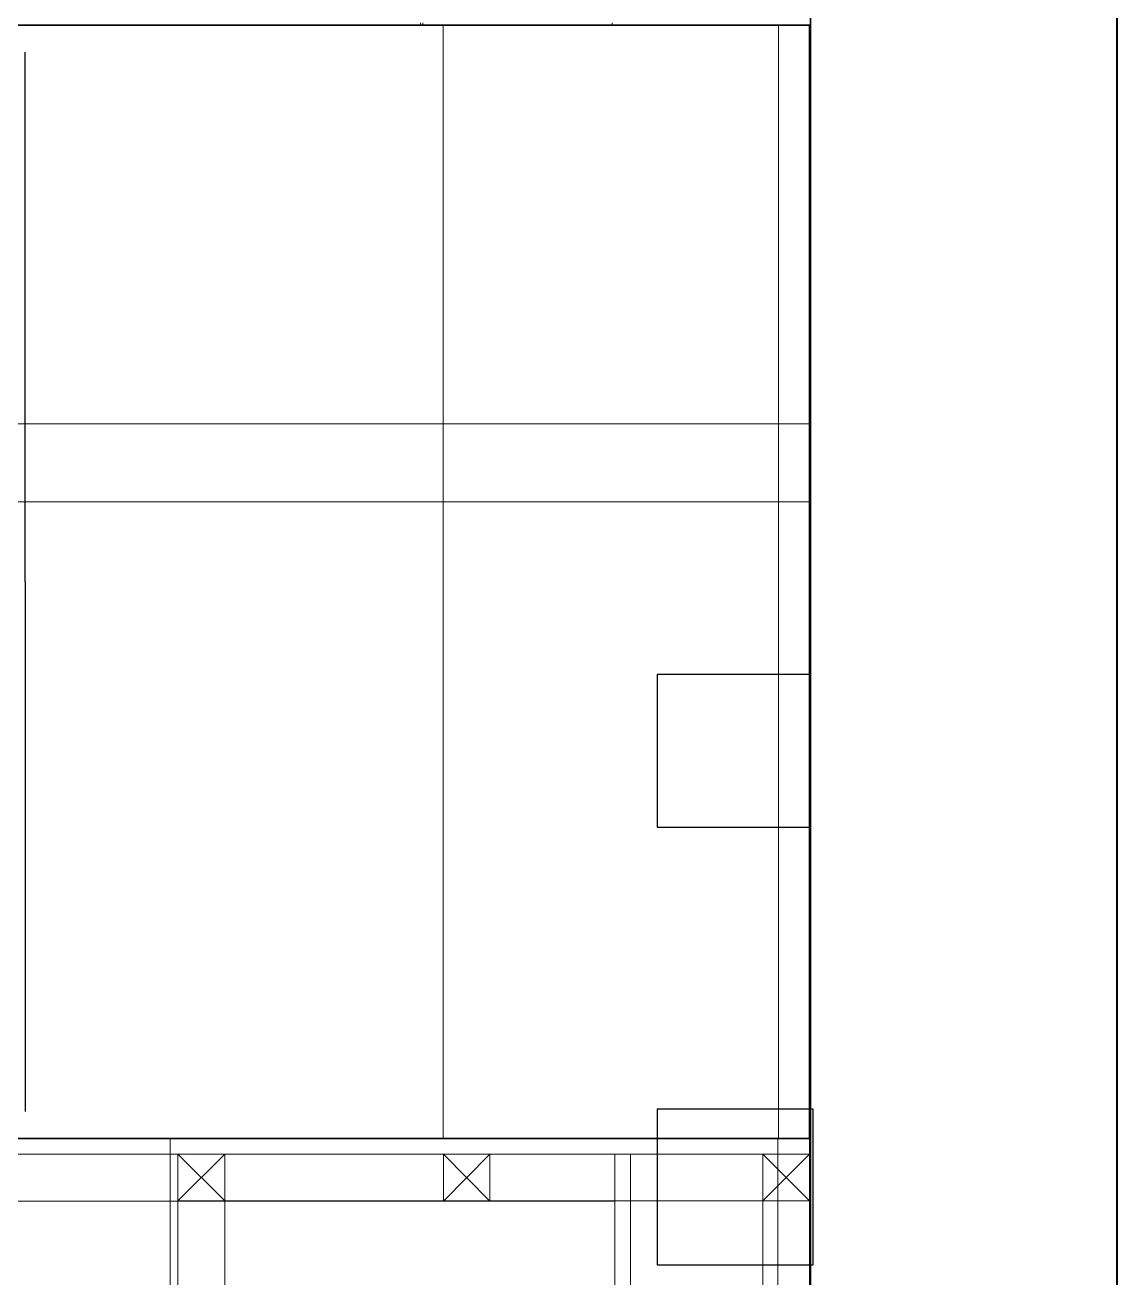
# Model space of a CAD drawing. Header units: millimetres. Extents: x -159872 to 386485, y -250577 to 158966.
# Drawn here: x 159125 to 159825, y 9533 to 10336 of the extents above; entities that cross this region are included whole.
import ezdxf

# ---------------------------------------------------------------- set-up
doc = ezdxf.new("R2010")
doc.units = ezdxf.units.MM
doc.layers.get('0').update_dxf_attribs({"lineweight": 25})
for name, color, linetype, lineweight in [('LDS-equipment-kitchen equipment', 3, 'Continuous', 13), ('LDS-struct-extg-walls', 1, 'Continuous', 40), ('LDS-struct-new-walls', 6, 'Continuous', 35), ('SYMBOLS ELECTRIC', 6, 'Continuous', 13)]:
    doc.layers.add(name, color=color, linetype=linetype, lineweight=lineweight)

# ---------------------------------------------------------------- blocks, each defined once
blk = doc.blocks.new('Group-346')
at = {"layer": 'LDS-equipment-kitchen equipment'}
for points in [[(98954.63, 46079.75, 0), (98954.63, 44679.75, 0), (98544.63, 44679.75, 0), (98544.63, 46079.75, 0), (98954.63, 46079.75, 0)], [(98549.63, 46039.75, 0), (98549.63, 46069.75, 0), (98954.63, 46069.75, 0), (98954.63, 46039.75, 0), (98549.63, 46039.75, 0)], [(98549.63, 46039.75, 0), (98579.63, 46069.75, 0)], [(98579.63, 46039.75, 0), (98549.63, 46069.75, 0)], [(98549.63, 46069.75, 0), (98549.63, 46039.75, 0), (98579.63, 46039.75, 0), (98579.63, 46069.75, 0), (98549.63, 46069.75, 0)], [(98924.63, 46039.75, 0), (98954.63, 46069.75, 0)], [(98954.63, 46039.75, 0), (98924.63, 46069.75, 0)], [(98924.63, 46069.75, 0), (98924.63, 46039.75, 0), (98954.63, 46039.75, 0), (98954.63, 46069.75, 0), (98924.63, 46069.75, 0)], [(98549.63, 46039.75, 0), (98579.63, 46039.75, 0), (98579.63, 45463.25, 0), (98549.63, 45463.25, 0), (98549.63, 46039.75, 0)], [(98924.63, 46039.75, 0), (98954.63, 46039.75, 0), (98954.63, 45463.25, 0), (98924.63, 45463.25, 0), (98924.63, 46039.75, 0)]]:
    blk.add_polyline3d(points, dxfattribs=at)
blk = doc.blocks.new('A$C41f9af21')
at = {"lineweight": 25, "transparency": 33554687}
for points in [[(1000.03, 714, 0), (0, 714, 0)], [(469, 714, 0), (1000.03, 714, 0)], [(1000.03, 0, 0), (1000.03, 714, 0)], [(1000.03, 714, 0), (1000.03, 0, 0)], [(1000.03, 714, 0), (1000.03, 714, 0)], [(497, 526.8, 0), (497, 696.61, 0)], [(497, 357, 0), (497, 526.8, 0)], [(497, 357, 0), (497, 187.2, 0)], [(497, 187.2, 0), (497, 17.39, 0)], [(0, 0, 0), (1000.03, 0, 0)], [(1000.03, 0, 0), (469, 0, 0)]]:
    blk.add_polyline3d(points, dxfattribs=at)
at = {"transparency": 33554687}
for points in [[(765, 0, 0), (765, 714, 0)], [(980, 0, 0), (980, 714, 0)]]:
    blk.add_polyline3d(points, dxfattribs=at)
blk = doc.blocks.new('Group-347')
at = {"layer": 'LDS-equipment-kitchen equipment'}
for p, q in [((98934.35, 46079.75), (98934.35, 44079.75)), ((98719.82, 46039.56), (98749.56, 46069.75)), ((98719.82, 46069.75), (98749.56, 46039.56)), ((98839.69, 46069.75), (98829.77, 46069.75)), ((98829.77, 46069.75), (98829.77, 44089.75)), ((98839.69, 44089.75), (98839.69, 46069.75))]:
    blk.add_line(p, q, dxfattribs=at)
at = {"layer": 'LDS-equipment-kitchen equipment', "flags": 128}
for points in [[(98954.63, 46079.75), (97954.62, 46079.75), (97954.62, 44079.75), (98954.63, 44079.75), (98954.63, 46079.75)], [(97989.55, 46069.75), (98719.82, 46069.75), (98719.82, 46039.56), (98004.65, 46039.56), (98004.65, 46069.75)], [(98719.82, 46069.75), (98719.82, 46039.56), (98749.56, 46039.56), (98749.56, 46069.75), (98719.82, 46069.75), (98749.56, 46039.56)], [(98719.82, 46039.56), (98719.82, 46069.75), (98749.56, 46069.75), (98749.56, 46039.56), (98719.82, 46039.56), (98749.56, 46069.75)], [(98749.56, 46039.56), (98829.77, 46039.56), (98829.77, 46069.75), (98749.56, 46069.75), (98749.56, 46039.56)], [(98749.56, 46069.75), (98829.77, 46069.75), (98829.77, 46039.56), (98749.56, 46039.56), (98749.56, 46069.75)]]:
    blk.add_lwpolyline(points, dxfattribs=at)
blk = doc.blocks.new('Group-349')
at = {"layer": 'LDS-equipment-kitchen equipment'}
for points in [[(98705.11, 46793.74, 0), (98705.11, 46795.14, 0)], [(98705.11, 46793.74, 0), (98708.37, 46793.74, 0)], [(98705.11, 46793.74, 0), (98708.37, 46793.74, 0)], [(98706.63, 46795.14, 0), (98706.63, 46793.74, 0)], [(98828.1, 46793.74, 0), (98708.55, 46793.74, 0)], [(98828.1, 46793.74, 0), (98708.55, 46793.74, 0)], [(98828.1, 46793.74, 0), (98708.55, 46793.74, 0)], [(98828.1, 46793.74, 0), (98828.1, 46795.27, 0)]]:
    blk.add_polyline3d(points, dxfattribs=at)
blk = doc.blocks.new('ELECTRIC SERVICE (C1)')
at = {"layer": 'SYMBOLS ELECTRIC', "lineweight": 25}
blk.add_polyline3d([(-50, -50, 0), (50, -50, 0), (50, 50, 0), (-50, 50, 0), (-50, -50, 0)], dxfattribs=at)
blk = doc.blocks.new('ELECTRIC SERVICE (A1)')
at = {"layer": 'SYMBOLS ELECTRIC', "lineweight": 25}
blk.add_polyline3d([(-50, -50, 0), (50, -50, 0), (50, 50, 0), (-50, 50, 0), (-50, -50, 0)], dxfattribs=at)
blk = doc.blocks.new('Group-410')
at = {"layer": 'LDS-equipment-kitchen equipment'}
for p, q in [((97505.17, 46538.12), (98954.62, 46538.07)), ((97455.18, 46488.12), (98954.63, 46488.07))]:
    blk.add_line(p, q, dxfattribs=at)
for name, p in [('Group-349', (0, 0)), ('ELECTRIC SERVICE (A1)', (98906.85, 46048.63)), ('Group-347', (0, 0)), ('Group-346', (0, 0))]:
    blk.add_blockref(name, p, dxfattribs=at)
at = {"layer": 'LDS-equipment-kitchen equipment', "rotation": 359.9999999945186}
blk.add_blockref('A$C41f9af21', (97954.62, 46079.75), dxfattribs=at)
at = {"layer": 'LDS-equipment-kitchen equipment', "xscale": 0.977957916196075, "yscale": 0.977957916196075, "zscale": 0.977957916196075}
blk.add_blockref('ELECTRIC SERVICE (C1)', (98905.75, 46328.36), dxfattribs=at)

msp = doc.modelspace()

# ---------------------------------------------------------------- linework, layer by layer
at = {"layer": 'LDS-struct-extg-walls'}
msp.add_line((159825.17046, 16844.05329), (159825.17046, 9419.05329), dxfattribs=at)
at = {"layer": 'LDS-struct-new-walls'}
msp.add_line((159628.75503, 16824.05329), (159628.75503, 7217.61711), dxfattribs=at)

# ---------------------------------------------------------------- block references
at = {"layer": 'LDS-equipment-kitchen equipment', "color": 7}
msp.add_blockref('Group-410', (60673.51323, -36457.51522), dxfattribs=at)

doc.saveas('drawing.dxf')
